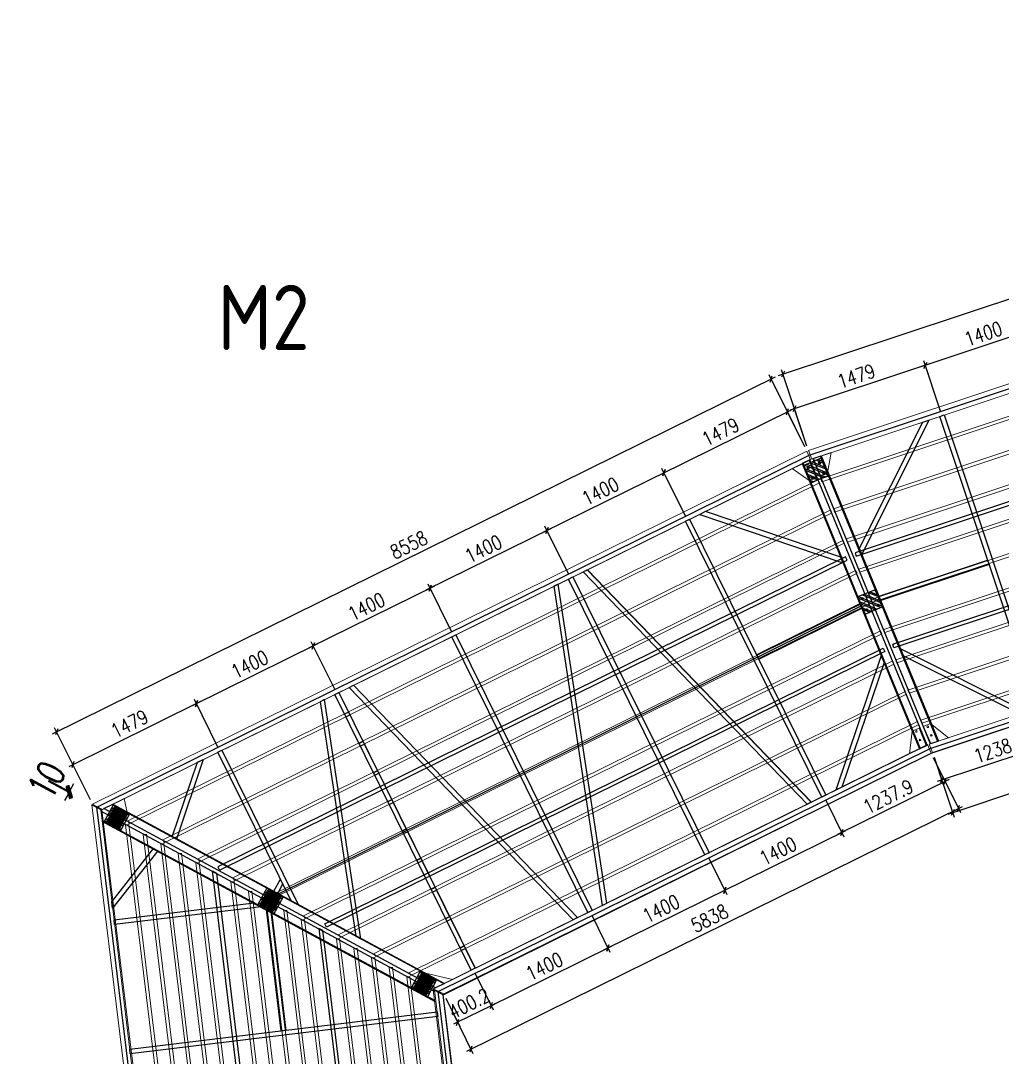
# Model space of a CAD drawing. Extents: x -259369 to -50372, y -155978 to 198088.
# Drawn here: x -193165 to -182626, y -21694 to -10561 of the extents above; entities that cross this region are included whole.
import ezdxf

# ---------------------------------------------------------------- set-up
doc = ezdxf.new("R2010")
doc.units = 0
doc.header["$LTSCALE"] = 1000
doc.header["$MEASUREMENT"] = 0
doc.linetypes.add('CENTER', pattern=[2, 1.25, -0.25, 0.25, -0.25])
doc.linetypes.add('HIDDEN', pattern=[0.375, 0.25, -0.125])
for name, color, linetype in [('PUB_DIM', 3, 'Continuous'), ('PUB_TEXT', 7, 'Continuous'), ('卡槽', 242, 'Continuous'), ('标注', 9, 'Continuous'), ('浮箱U槽', 5, 'Continuous'), ('连接端梁', 130, 'Continuous'), ('铝合金', 7, 'Continuous'), ('铝横梁', 220, 'Continuous')]:
    doc.layers.add(name, color=color, linetype=linetype)
for name, color, linetype, lineweight in [('加强板', 140, 'Continuous', 18), ('橡胶块', 30, 'Continuous', 9), ('虚线', 8, 'Continuous', 0), ('铝主梁', 3, 'Continuous', 9), ('铝龙骨', 7, 'Continuous', 9)]:
    doc.layers.add(name, color=color, linetype=linetype, lineweight=lineweight)
doc.styles.add('_TCH_DIM_T3', font='SIMPLEX.shx', dxfattribs={"width": 0.705882, "bigfont": 'hztxt.shx'})
doc.styles.add('HZTXT', font='txtw.shx', dxfattribs={"width": 0.8, "bigfont": 'hztxtw.shx'})
doc.styles.get("Standard").update_dxf_attribs({"font": 'gbenor.shx', "bigfont": 'gbcbig.shx'})
doc.dimstyles.new('_TCH_ARCH&&100', dxfattribs={"dimtxt": 297.5, "dimasz": 100, "dimexe": 250, "dimexo": 300, "dimgap": 126.25, "dimtad": 1, "dimdec": 0, "dimzin": 0, "dimdsep": 46, "dimtxsty": '_TCH_DIM_T3', "dimblk": 'ARCHTICK', "dimcen": 0.09, "dimclrt": 7, "dimazin": 2, "dimtfac": 1, "dimtdec": 0, "dimtix": 1, "dimtmove": 2, "dimatfit": 3, "dimfxl": 0, "dimtolj": 1, "dimtzin": 0, "dimarcsym": 0})
doc.dimstyles.new('DIM-50', dxfattribs={"dimscale": 50, "dimtxt": 3, "dimasz": 1, "dimexe": 1, "dimexo": 1, "dimgap": 1, "dimtad": 1, "dimdec": 1, "dimdsep": 46, "dimtxsty": 'HZTXT', "dimblk": 'OBLIQUE', "dimblk1": 'ARCHTICK', "dimblk2": 'OBLIQUE', "dimcen": 0, "dimdle": 1, "dimclrd": 9, "dimclre": 9, "dimclrt": 2, "dimadec": 1, "dimazin": 0, "dimtfac": 1, "dimtdec": 1, "dimtix": 1, "dimtmove": 2, "dimatfit": 3, "dimldrblk": 'OBLIQUE', "dimfxl": 0, "dimtolj": 1, "dimtzin": 0, "dimarcsym": 0})

# ---------------------------------------------------------------- blocks, each defined once
blk = doc.blocks.new('橡胶块')
h = blk.add_hatch()
h.set_pattern_fill('ANSI36', color=2, scale=2)
h.set_pattern_definition([(45, (0, 0), (3.3676, 12.34785), [15.875, -3.175, 0, -3.175])])
h.paths.add_polyline_path([(0, 70, 0.414213562), (-10, 80), (-180, 80, 0.414213562), (-190, 70), (-190, -70, 0.414213562), (-180, -80), (-10, -80, 0.414213562), (0, -70)])
h.paths.add_polyline_path([(-166.93, 50, -1), (-153.07, 50, -1)], flags=16)
h.paths.add_polyline_path([(-153.07, -50, -1), (-166.93, -50, -1)], flags=16)
h.paths.add_polyline_path([(-36.93, 50, -1), (-23.07, 50, -1)], flags=16)
h.paths.add_polyline_path([(-23.07, -50, -1), (-36.93, -50, -1)], flags=16)
at = {"layer": '橡胶块', "color": 1, "linetype": 'CENTER', "ltscale": 0.36}
for p, q in [((-167.623, 50), (-152.377, 50)), ((-160, 42.377), (-160, 57.623)), ((-22.377, 50), (-37.623, 50)), ((-30, 42.377), (-30, 57.623)), ((-167.623, -50), (-152.377, -50)), ((-160, -42.377), (-160, -57.623)), ((-22.377, -50), (-37.623, -50)), ((-30, -42.377), (-30, -57.623))]:
    blk.add_line(p, q, dxfattribs=at)
at = {"layer": '橡胶块', "color": 2}
blk.add_lwpolyline([(0, 70), (0, -70, -0.414213562), (-10, -80), (-180, -80, -0.414213562), (-190, -70), (-190, 70, -0.414213562), (-180, 80), (-10, 80, -0.414213562)], format="xyb", close=True, dxfattribs=at)
at = {"layer": '橡胶块', "color": 5}
for centre in [(-160, 50), (-30, 50), (-160, -50), (-30, -50)]:
    blk.add_circle(centre, 6.93, dxfattribs=at)
blk = doc.blocks.new('橡胶块200x200x60')
h = blk.add_hatch()
h.set_pattern_fill('ANSI32', color=256, scale=10)
h.set_pattern_definition([(45, (0, 0), (-33.67596, 33.67596), []), (45, (22.45, 0), (-33.67596, 33.67596), [])])
h.paths.add_polyline_path([(25488, 88551), (25688, 88551), (25688, 88751), (25488, 88751)])
blk.add_lwpolyline([(25488, 88551), (25688, 88551), (25688, 88751), (25488, 88751)], close=True)
for points in [[(25513, 88716), (25533, 88716)], [(25523, 88726), (25523, 88706)], [(25663, 88716), (25643, 88716)], [(25653, 88726), (25653, 88706)], [(25513, 88586), (25533, 88586)], [(25523, 88576), (25523, 88596)], [(25663, 88586), (25643, 88586)], [(25653, 88576), (25653, 88596)]]:
    blk.add_lwpolyline(points)
for centre, radius in [((25523, 88716), 10), ((25523, 88716), 8), ((25653, 88716), 10), ((25653, 88716), 8), ((25523, 88586), 10), ((25523, 88586), 8), ((25653, 88586), 10), ((25653, 88586), 8)]:
    blk.add_circle(centre, radius)
blk = doc.blocks.new('_Oblique')
at = {"color": 0, "linetype": 'ByBlock', "lineweight": -2}
blk.add_line((-0.5, -0.5), (0.5, 0.5), dxfattribs=at)
blk = doc.blocks.new('*D506')
at = {"layer": 'Defpoints', "color": 0, "transparency": 16777216}
for p in [(-186006, -15927), (-187514, -16036), (-187261, -16547)]:
    blk.add_point(p, dxfattribs=at)
at = {"layer": '标注', "color": 9, "lineweight": -2, "transparency": 16777216}
for p, q in [((-186214, -15394), (-187558, -16058)), ((-186028, -15882), (-186281, -15371)), ((-187283, -16502), (-187536, -15991))]:
    blk.add_line(p, q, dxfattribs=at)
for p, xscale, yscale, zscale, rotation in [((-186258, -15416), 50, 50, 50, 26.2906123457619), ((-187514, -16036), 49.99999999999999, 49.99999999999999, 49.99999999999999, 206.2906123457619)]:
    blk.add_blockref('_Oblique', p, dxfattribs=dict(at, xscale=xscale, yscale=yscale, zscale=zscale, rotation=rotation))
at = {"layer": '标注', "color": 2, "transparency": 16777216, "insert": (-186941, -15614), "char_height": 150, "attachment_point": 5, "rotation": 26.2906, "style": 'HZTXT'}
blk.add_mtext('\\A1;1400', dxfattribs=at)
blk = doc.blocks.new('_ArchTick')
at = {"color": 0, "linetype": 'ByBlock', "const_width": 0.4}
blk.add_lwpolyline([(-0.5, -0.5), (0.5, 0.5)], dxfattribs=at)
blk = doc.blocks.new('*D507')
at = {"layer": 'Defpoints', "color": 0, "transparency": 16777216}
for p in [(-187261, -16547), (-188769, -16656), (-188516, -17167)]:
    blk.add_point(p, dxfattribs=at)
at = {"layer": '标注', "color": 9, "lineweight": -2, "transparency": 16777216}
for p, q in [((-187469, -16014), (-188814, -16678)), ((-187283, -16502), (-187536, -15991)), ((-188538, -17122), (-188791, -16611))]:
    blk.add_line(p, q, dxfattribs=at)
for p, xscale, yscale, zscale, rotation in [((-187514, -16036), 50, 50, 50, 26.2906123457619), ((-188769, -16656), 49.99999999999999, 49.99999999999999, 49.99999999999999, 206.2906123457619)]:
    blk.add_blockref('_Oblique', p, dxfattribs=dict(at, xscale=xscale, yscale=yscale, zscale=zscale, rotation=rotation))
at = {"layer": '标注', "color": 2, "transparency": 16777216, "insert": (-188197, -16234), "char_height": 150, "attachment_point": 5, "rotation": 26.2906, "style": 'HZTXT'}
blk.add_mtext('\\A1;1400', dxfattribs=at)
blk = doc.blocks.new('*D508')
at = {"layer": 'Defpoints', "color": 0, "transparency": 16777216}
for p in [(-188516, -17167), (-190024, -17276), (-189771, -17787)]:
    blk.add_point(p, dxfattribs=at)
at = {"layer": '标注', "color": 9, "lineweight": -2, "transparency": 16777216}
for p, q in [((-188724, -16634), (-190069, -17298)), ((-188538, -17122), (-188791, -16611)), ((-189794, -17742), (-190046, -17231))]:
    blk.add_line(p, q, dxfattribs=at)
for p, xscale, yscale, zscale, rotation in [((-188769, -16656), 50, 50, 50, 26.2906123457619), ((-190024, -17276), 49.99999999999999, 49.99999999999999, 49.99999999999999, 206.2906123457619)]:
    blk.add_blockref('_Oblique', p, dxfattribs=dict(at, xscale=xscale, yscale=yscale, zscale=zscale, rotation=rotation))
at = {"layer": '标注', "color": 2, "transparency": 16777216, "insert": (-189452, -16854), "char_height": 150, "attachment_point": 5, "rotation": 26.2906, "style": 'HZTXT'}
blk.add_mtext('\\A1;1400', dxfattribs=at)
blk = doc.blocks.new('*D509')
at = {"layer": 'Defpoints', "color": 0, "transparency": 16777216}
for p in [(-184932, -14761), (-184723, -15184), (-186006, -15927)]:
    blk.add_point(p, dxfattribs=at)
at = {"layer": '标注', "color": 9, "lineweight": -2, "transparency": 16777216}
for p, q in [((-186303, -15438), (-184888, -14739)), ((-184745, -15139), (-184954, -14716)), ((-186028, -15882), (-186281, -15371))]:
    blk.add_line(p, q, dxfattribs=at)
for p, xscale, yscale, zscale, rotation in [((-184932, -14761), 50, 50, 50, 26.29061234576193), ((-186258, -15416), 49.99999999999999, 49.99999999999999, 49.99999999999999, 206.2906123457619)]:
    blk.add_blockref('_Oblique', p, dxfattribs=dict(at, xscale=xscale, yscale=yscale, zscale=zscale, rotation=rotation))
at = {"layer": '标注', "color": 2, "transparency": 16777216, "insert": (-185651, -14976), "char_height": 150, "attachment_point": 5, "rotation": 26.2906, "style": 'HZTXT'}
blk.add_mtext('\\A1;1479', dxfattribs=at)
blk = doc.blocks.new('*D510')
at = {"layer": 'Defpoints', "color": 0, "transparency": 16777216}
for p in [(-183389, -18429), (-183097, -19021), (-188623, -21014)]:
    blk.add_point(p, dxfattribs=at)
at = {"layer": '标注', "color": 9, "lineweight": -2, "transparency": 16777216}
for p, q in [((-183367, -18474), (-183074, -19066)), ((-188376, -21629), (-183052, -18999)), ((-188601, -21059), (-188309, -21652))]:
    blk.add_line(p, q, dxfattribs=at)
for p, xscale, yscale, zscale, rotation in [((-183097, -19021), 50.00000000000001, 50.00000000000001, 50.00000000000001, 26.29061235600767), ((-188331, -21607), 50, 50, 50, 206.2906123560076)]:
    blk.add_blockref('_Oblique', p, dxfattribs=dict(at, xscale=xscale, yscale=yscale, zscale=zscale, rotation=rotation))
at = {"layer": '标注', "color": 2, "transparency": 16777216, "insert": (-185769, -20202), "char_height": 150, "attachment_point": 5, "rotation": 26.2906, "style": 'HZTXT'}
blk.add_mtext('\\A1;5838', dxfattribs=at)
blk = doc.blocks.new('*D511')
at = {"layer": 'Defpoints', "color": 0, "transparency": 16777216}
for p in [(-189771, -17787), (-191279, -17896), (-191027, -18407)]:
    blk.add_point(p, dxfattribs=at)
at = {"layer": '标注', "color": 9, "lineweight": -2, "transparency": 16777216}
for p, q in [((-189979, -17254), (-191324, -17918)), ((-189794, -17742), (-190046, -17231)), ((-191049, -18362), (-191301, -17851))]:
    blk.add_line(p, q, dxfattribs=at)
for p, xscale, yscale, zscale, rotation in [((-190024, -17276), 50, 50, 50, 26.2906123457619), ((-191279, -17896), 49.99999999999999, 49.99999999999999, 49.99999999999999, 206.2906123457619)]:
    blk.add_blockref('_Oblique', p, dxfattribs=dict(at, xscale=xscale, yscale=yscale, zscale=zscale, rotation=rotation))
at = {"layer": '标注', "color": 2, "transparency": 16777216, "insert": (-190707, -17474), "char_height": 150, "attachment_point": 5, "rotation": 26.2906, "style": 'HZTXT'}
blk.add_mtext('\\A1;1400', dxfattribs=at)
blk = doc.blocks.new('*D512')
at = {"layer": 'Defpoints', "color": 0, "transparency": 16777216}
for p in [(-191027, -18407), (-192605, -18551), (-192396, -18974)]:
    blk.add_point(p, dxfattribs=at)
at = {"layer": '标注', "color": 9, "lineweight": -2, "transparency": 16777216}
for p, q in [((-191234, -17874), (-192650, -18574)), ((-191049, -18362), (-191301, -17851)), ((-192418, -18930), (-192627, -18507))]:
    blk.add_line(p, q, dxfattribs=at)
for p, xscale, yscale, zscale, rotation in [((-191279, -17896), 50, 50, 50, 26.2906123457619), ((-192605, -18551), 49.99999999999999, 49.99999999999999, 49.99999999999999, 206.2906123457619)]:
    blk.add_blockref('_Oblique', p, dxfattribs=dict(at, xscale=xscale, yscale=yscale, zscale=zscale, rotation=rotation))
at = {"layer": '标注', "color": 2, "transparency": 16777216, "insert": (-191997, -18112), "char_height": 150, "attachment_point": 5, "rotation": 26.2906, "style": 'HZTXT'}
blk.add_mtext('\\A1;1479', dxfattribs=at)
blk = doc.blocks.new('*D513')
at = {"layer": 'Defpoints', "color": 0, "transparency": 16777216}
for p in [(-188308, -20749), (-188623, -21014), (-188474, -21318)]:
    blk.add_point(p, dxfattribs=at)
at = {"layer": '标注', "color": 9, "lineweight": -2, "transparency": 16777216}
for p, q in [((-188286, -20794), (-188093, -21185)), ((-188601, -21059), (-188452, -21362)), ((-188115, -21140), (-188474, -21318)), ((-188115, -21140), (-188070, -21118)), ((-188474, -21318), (-188519, -21340))]:
    blk.add_line(p, q, dxfattribs=at)
for p, xscale, yscale, zscale, rotation in [((-188115, -21140), 49.99999999999999, 49.99999999999999, 49.99999999999999, 206.2906123457619), ((-188474, -21318), 50, 50, 50, 26.29061234576196)]:
    blk.add_blockref('_Oblique', p, dxfattribs=dict(at, xscale=xscale, yscale=yscale, zscale=zscale, rotation=rotation))
at = {"layer": '标注', "color": 2, "transparency": 16777216, "insert": (-188350, -21117), "char_height": 150, "attachment_point": 5, "rotation": 26.2906, "style": 'HZTXT'}
blk.add_mtext('\\A1;400.2', dxfattribs=at)
blk = doc.blocks.new('*D514')
at = {"layer": 'Defpoints', "color": 0, "transparency": 16777216}
for p in [(-183389, -18429), (-184543, -18889), (-184349, -19280)]:
    blk.add_point(p, dxfattribs=at)
at = {"layer": '标注', "color": 9, "lineweight": -2, "transparency": 16777216}
for p, q in [((-183367, -18474), (-183217, -18777)), ((-183195, -18710), (-184394, -19302)), ((-184520, -18934), (-184327, -19325))]:
    blk.add_line(p, q, dxfattribs=at)
for p, xscale, yscale, zscale, rotation in [((-183240, -18732), 50, 50, 50, 26.2906123457619), ((-184349, -19280), 49.99999999999999, 49.99999999999999, 49.99999999999999, 206.2906123457619)]:
    blk.add_blockref('_Oblique', p, dxfattribs=dict(at, xscale=xscale, yscale=yscale, zscale=zscale, rotation=rotation))
at = {"layer": '标注', "color": 2, "transparency": 16777216, "insert": (-183850, -18894), "char_height": 150, "attachment_point": 5, "rotation": 26.2906, "style": 'HZTXT'}
blk.add_mtext('\\A1;1237.9', dxfattribs=at)
blk = doc.blocks.new('*D515')
at = {"layer": 'Defpoints', "color": 0, "transparency": 16777216}
for p in [(-187053, -20129), (-186860, -20520), (-188308, -20749)]:
    blk.add_point(p, dxfattribs=at)
at = {"layer": '标注', "color": 9, "lineweight": -2, "transparency": 16777216}
for p, q in [((-187031, -20174), (-186838, -20565)), ((-188160, -21163), (-186815, -20498)), ((-188286, -20794), (-188093, -21185))]:
    blk.add_line(p, q, dxfattribs=at)
for p, xscale, yscale, zscale, rotation in [((-186860, -20520), 50, 50, 50, 26.29061234576196), ((-188115, -21140), 49.99999999999999, 49.99999999999999, 49.99999999999999, 206.2906123457619)]:
    blk.add_blockref('_Oblique', p, dxfattribs=dict(at, xscale=xscale, yscale=yscale, zscale=zscale, rotation=rotation))
at = {"layer": '标注', "color": 2, "transparency": 16777216, "insert": (-187543, -20718), "char_height": 150, "attachment_point": 5, "rotation": 26.2906, "style": 'HZTXT'}
blk.add_mtext('\\A1;1400', dxfattribs=at)
blk = doc.blocks.new('*D516')
at = {"layer": 'Defpoints', "color": 0, "transparency": 16777216}
for p in [(-185798, -19509), (-185605, -19900), (-187053, -20129)]:
    blk.add_point(p, dxfattribs=at)
at = {"layer": '标注', "color": 9, "lineweight": -2, "transparency": 16777216}
for p, q in [((-185776, -19554), (-185582, -19945)), ((-186905, -20542), (-185560, -19878)), ((-187031, -20174), (-186838, -20565))]:
    blk.add_line(p, q, dxfattribs=at)
for p, xscale, yscale, zscale, rotation in [((-185605, -19900), 50, 50, 50, 26.29061234576196), ((-186860, -20520), 49.99999999999999, 49.99999999999999, 49.99999999999999, 206.2906123457619)]:
    blk.add_blockref('_Oblique', p, dxfattribs=dict(at, xscale=xscale, yscale=yscale, zscale=zscale, rotation=rotation))
at = {"layer": '标注', "color": 2, "transparency": 16777216, "insert": (-186288, -20098), "char_height": 150, "attachment_point": 5, "rotation": 26.2906, "style": 'HZTXT'}
blk.add_mtext('\\A1;1400', dxfattribs=at)
blk = doc.blocks.new('*D517')
at = {"layer": 'Defpoints', "color": 0, "transparency": 16777216}
for p in [(-184543, -18889), (-184349, -19280), (-185798, -19509)]:
    blk.add_point(p, dxfattribs=at)
at = {"layer": '标注', "color": 9, "lineweight": -2, "transparency": 16777216}
for p, q in [((-184520, -18934), (-184327, -19325)), ((-185649, -19922), (-184305, -19258)), ((-185776, -19554), (-185582, -19945))]:
    blk.add_line(p, q, dxfattribs=at)
for p, xscale, yscale, zscale, rotation in [((-184349, -19280), 50, 50, 50, 26.29061234576196), ((-185605, -19900), 49.99999999999999, 49.99999999999999, 49.99999999999999, 206.2906123457619)]:
    blk.add_blockref('_Oblique', p, dxfattribs=dict(at, xscale=xscale, yscale=yscale, zscale=zscale, rotation=rotation))
at = {"layer": '标注', "color": 2, "transparency": 16777216, "insert": (-185032, -19478), "char_height": 150, "attachment_point": 5, "rotation": 26.2906, "style": 'HZTXT'}
blk.add_mtext('\\A1;1400', dxfattribs=at)
blk = doc.blocks.new('*D518')
at = {"layer": 'Defpoints', "color": 0, "transparency": 16777216}
for p in [(-185106, -14409), (-184723, -15184), (-192396, -18974)]:
    blk.add_point(p, dxfattribs=at)
at = {"layer": '标注', "color": 9, "lineweight": -2, "transparency": 16777216}
for p, q in [((-192824, -18221), (-185061, -14387)), ((-184745, -15139), (-185128, -14364)), ((-192418, -18930), (-192801, -18154))]:
    blk.add_line(p, q, dxfattribs=at)
for p, xscale, yscale, zscale, rotation in [((-185106, -14409), 50, 50, 50, 26.29061234576193), ((-192779, -18199), 49.99999999999999, 49.99999999999999, 49.99999999999999, 206.2906123457619)]:
    blk.add_blockref('_Oblique', p, dxfattribs=dict(at, xscale=xscale, yscale=yscale, zscale=zscale, rotation=rotation))
at = {"layer": '标注', "color": 2, "transparency": 16777216, "insert": (-188998, -16192), "char_height": 150, "attachment_point": 5, "rotation": 26.2906, "style": 'HZTXT'}
blk.add_mtext('\\A1;8558', dxfattribs=at)
blk = doc.blocks.new('*D522')
at = {"layer": 'Defpoints', "color": 0, "transparency": 16777216}
for p in [(-176861, -11654), (-176588, -12475), (-184708, -15177)]:
    blk.add_point(p, dxfattribs=at)
at = {"layer": '标注', "color": 9, "lineweight": -2, "transparency": 16777216}
for p, q in [((-185028, -14373), (-176813, -11639)), ((-176603, -12427), (-176876, -11607)), ((-184723, -15130), (-184996, -14310))]:
    blk.add_line(p, q, dxfattribs=at)
at = {"layer": '标注', "color": 9, "lineweight": -2, "transparency": 16777216, "xscale": 50, "yscale": 50, "zscale": 50}
for p, rotation in [((-176861, -11654), 18.4103530426422), ((-184981, -14357), 198.4103530426422)]:
    blk.add_blockref('_Oblique', p, dxfattribs=dict(at, rotation=rotation))
at = {"layer": '标注', "color": 2, "transparency": 16777216, "insert": (-180960, -12887), "char_height": 150, "attachment_point": 5, "rotation": 18.4104, "style": 'HZTXT'}
blk.add_mtext('\\A1;8558', dxfattribs=at)
blk = doc.blocks.new('*D524')
at = {"layer": 'Defpoints', "color": 0, "transparency": 16777216}
for p in [(-175711, -15872), (-175497, -16516), (-183374, -18422)]:
    blk.add_point(p, dxfattribs=at)
at = {"layer": '标注', "color": 9, "lineweight": -2, "transparency": 16777216}
for p, q in [((-175695, -15919), (-175481, -16563)), ((-183207, -19082), (-175449, -16500)), ((-183358, -18470), (-183143, -19114))]:
    blk.add_line(p, q, dxfattribs=at)
at = {"layer": '标注', "color": 9, "lineweight": -2, "transparency": 16777216, "xscale": 50, "yscale": 50, "zscale": 50}
for p, rotation in [((-175497, -16516), 18.4106640002105), ((-183159, -19066), 198.4106640002104)]:
    blk.add_blockref('_Oblique', p, dxfattribs=dict(at, rotation=rotation))
at = {"layer": '标注', "color": 2, "transparency": 16777216, "insert": (-179367, -17672), "char_height": 150, "attachment_point": 5, "rotation": 18.4107, "style": 'HZTXT'}
blk.add_mtext('\\A1;8076', dxfattribs=at)
blk = doc.blocks.new('*D525')
at = {"layer": 'Defpoints', "color": 0, "transparency": 16777216}
for p in [(-183453, -14263), (-181945, -14361), (-183273, -14803)]:
    blk.add_point(p, dxfattribs=at)
at = {"layer": '标注', "color": 9, "lineweight": -2, "transparency": 16777216}
for p, q in [((-182078, -13805), (-183501, -14278)), ((-181961, -14314), (-182141, -13773)), ((-183289, -14756), (-183469, -14215))]:
    blk.add_line(p, q, dxfattribs=at)
at = {"layer": '标注', "color": 9, "lineweight": -2, "transparency": 16777216, "xscale": 50, "yscale": 50, "zscale": 50}
for p, rotation in [((-182125, -13820), 18.41035304264222), ((-183453, -14263), 198.4103530426422)]:
    blk.add_blockref('_Oblique', p, dxfattribs=dict(at, rotation=rotation))
at = {"layer": '标注', "color": 2, "transparency": 16777216, "insert": (-182829, -13923), "char_height": 150, "attachment_point": 5, "rotation": 18.4104, "style": 'HZTXT'}
blk.add_mtext('\\A1;1400', dxfattribs=at)
blk = doc.blocks.new('*D526')
at = {"layer": 'Defpoints', "color": 0, "transparency": 16777216}
for p in [(-184857, -14730), (-183273, -14803), (-184708, -15177)]:
    blk.add_point(p, dxfattribs=at)
at = {"layer": '标注', "color": 9, "lineweight": -2, "transparency": 16777216}
for p, q in [((-183406, -14247), (-184904, -14745)), ((-183289, -14756), (-183469, -14215)), ((-184723, -15130), (-184872, -14682))]:
    blk.add_line(p, q, dxfattribs=at)
at = {"layer": '标注', "color": 9, "lineweight": -2, "transparency": 16777216, "xscale": 50, "yscale": 50, "zscale": 50}
for p, rotation in [((-183453, -14263), 18.41035304264222), ((-184857, -14730), 198.4103530426422)]:
    blk.add_blockref('_Oblique', p, dxfattribs=dict(at, rotation=rotation))
at = {"layer": '标注', "color": 2, "transparency": 16777216, "insert": (-184194, -14378), "char_height": 150, "attachment_point": 5, "rotation": 18.4104, "style": 'HZTXT'}
blk.add_mtext('\\A1;1479', dxfattribs=at)
blk = doc.blocks.new('*D533')
at = {"layer": 'Defpoints', "color": 0, "transparency": 16777216}
for p in [(-182230, -17938), (-183374, -18422), (-183276, -18716)]:
    blk.add_point(p, dxfattribs=at)
at = {"layer": '标注', "color": 9, "lineweight": -2, "transparency": 16777216}
for p, q in [((-182214, -17986), (-182085, -18372)), ((-182054, -18309), (-183323, -18731)), ((-183358, -18470), (-183260, -18763))]:
    blk.add_line(p, q, dxfattribs=at)
at = {"layer": '标注', "color": 9, "lineweight": -2, "transparency": 16777216, "xscale": 50, "yscale": 50, "zscale": 50}
for p, rotation in [((-182101, -18325), 18.41035304264222), ((-183276, -18716), 198.4103530426422)]:
    blk.add_blockref('_Oblique', p, dxfattribs=dict(at, rotation=rotation))
at = {"layer": '标注', "color": 2, "transparency": 16777216, "insert": (-182728, -18402), "char_height": 150, "attachment_point": 5, "rotation": 18.4104, "style": 'HZTXT'}
blk.add_mtext('\\A1;1238', dxfattribs=at)
blk = doc.blocks.new('*D834')
at = {"layer": 'Defpoints', "color": 0, "transparency": 16777216}
for p in [(-192642, -18841), (-192401, -18983), (-192396, -18974)]:
    blk.add_point(p, dxfattribs=at)
at = {"layer": 'PUB_DIM', "color": 0, "lineweight": -2, "transparency": 16777216}
for p, q in [((-192665, -18840), (-192867, -18731)), ((-192660, -18832), (-192862, -18723)), ((-192642, -18841), (-192595, -18753)), ((-192647, -18850), (-192694, -18938)), ((-192647, -18850), (-192642, -18841))]:
    blk.add_line(p, q, dxfattribs=at)
at = {"layer": 'PUB_DIM', "color": 0, "lineweight": -2, "transparency": 16777216, "xscale": 100, "yscale": 100, "zscale": 100}
for p, rotation in [((-192647, -18850), 61.60222880578372), ((-192642, -18841), 241.6022288057837)]:
    blk.add_blockref('_ArchTick', p, dxfattribs=dict(at, rotation=rotation))
at = {"layer": 'PUB_DIM', "color": 7, "transparency": 16777216, "insert": (-192886, -18715), "char_height": 297.5, "attachment_point": 5, "rotation": 61.6022, "style": '_TCH_DIM_T3'}
blk.add_mtext('\\A1;10', dxfattribs=at)

msp = doc.modelspace()

# ---------------------------------------------------------------- linework, layer by layer
at = {"elevation": 29521}
msp.add_lwpolyline([(-184569.85, -15234.9), (-184545.29, -15294.64)], dxfattribs=at)
msp.add_lwpolyline([(-188329.58, -20760.02), (-189793.01, -17797.79), (-189749.97, -17776.53), (-189645, -17989.01), (-189688.03, -18010.27), (-189674.74, -18037.17), (-189631.71, -18015.91), (-189489.97, -18302.81), (-189533.01, -18324.07), (-189519.72, -18350.96), (-189476.69, -18329.7), (-189334.95, -18616.6), (-189377.99, -18637.86), (-189364.7, -18664.76), (-189321.66, -18643.5), (-189179.93, -18930.4), (-189222.96, -18951.66), (-189209.67, -18978.56), (-189166.64, -18957.29), (-189024.9, -19244.19), (-189067.94, -19265.45), (-189054.65, -19292.35), (-189011.62, -19271.09), (-188869.88, -19557.99), (-188912.92, -19579.25), (-188899.63, -19606.15), (-188856.59, -19584.89), (-188714.86, -19871.79), (-188757.89, -19893.05), (-188744.6, -19919.94), (-188701.57, -19898.68), (-188559.83, -20185.58), (-188602.87, -20206.84), (-188589.58, -20233.74), (-188546.55, -20212.48), (-188404.81, -20499.38), (-188447.84, -20520.64), (-188434.56, -20547.53), (-188391.52, -20526.27), (-188286.55, -20738.76)], close=True, dxfattribs=at)
at = {"color": 1, "elevation": 29521}
msp.add_lwpolyline([(-192278.92, -19156.96), (-188721.28, -21080.7)], dxfattribs=at)
at = {"layer": '加强板', "color": 5, "elevation": 29521}
for points in [[(-184653.52, -15262.75), (-184463.76, -15199.58), (-184503.47, -15417.3), (-184577.46, -15447.72)], [(-184653.49, -15262.74), (-184463.73, -15199.58), (-184503.45, -15417.29), (-184577.43, -15447.71)], [(-184701.79, -15282.59), (-184881.1, -15371.17), (-184699.73, -15497.98), (-184625.74, -15467.56)], [(-184701.79, -15282.59), (-184881.1, -15371.17), (-184699.73, -15497.98), (-184625.74, -15467.56)], [(-183394.16, -18325.78), (-183204.4, -18262.62), (-183396.22, -18110.39), (-183470.21, -18140.82)], [(-183394.13, -18325.78), (-183204.37, -18262.61), (-183396.2, -18110.38), (-183470.19, -18140.81)], [(-183442.37, -18345.6), (-183621.67, -18434.18), (-183592.41, -18191.05), (-183518.42, -18160.63)], [(-183442.37, -18345.6), (-183621.67, -18434.18), (-183592.41, -18191.05), (-183518.42, -18160.63)], [(-192271.44, -19022.2), (-192056.27, -18915.9), (-192022.27, -19065.97), (-192060.32, -19136.34)], [(-192271.44, -19022.2), (-192056.27, -18915.9), (-192022.27, -19065.97), (-192060.32, -19136.34)], [(-188709.85, -20947.88), (-188530.53, -20859.29), (-188847.73, -20782.39), (-188885.78, -20852.76)], [(-188709.85, -20947.88), (-188530.53, -20859.29), (-188847.73, -20782.39), (-188885.78, -20852.76)]]:
    msp.add_lwpolyline(points, close=True, dxfattribs=at)
at = {"layer": '加强板', "color": 5}
for centre in [(-184708.36, -15371.79, 29521), (-184708.36, -15371.79, 29521), (-184586.1, -15321.52, 29521), (-184586.07, -15321.51, 29521), (-184670.34, -15464.28, 29521), (-184670.34, -15464.28, 29521), (-184548.07, -15414.01, 29521), (-184548.05, -15414, 29521), (-183425.61, -18144.1, 29521), (-183425.59, -18144.09, 29521), (-183547.81, -18194.34, 29521), (-183547.81, -18194.34, 29521), (-183387.58, -18236.59, 29521), (-183387.56, -18236.58, 29521), (-183509.78, -18286.83, 29521), (-183509.78, -18286.83, 29521), (-192146.86, -19044.08, 29521), (-192146.86, -19044.08, 29521), (-192058.89, -19091.64, 29521), (-192058.89, -19091.64, 29521), (-188849.16, -20827.09, 29521), (-188849.16, -20827.09, 29521), (-188761.2, -20874.65, 29521), (-188761.2, -20874.65, 29521)]:
    msp.add_circle(centre, 9, dxfattribs=at)
at = {"layer": '卡槽', "color": 22, "ltscale": 5000, "elevation": 29521}
for points in [[(-184205.69, -16275.14), (-184193.05, -16313.1), (-176321.83, -13693.11), (-176334.46, -13655.16)], [(-183788.27, -17295.5), (-183800.9, -17257.55), (-176065.22, -14682.68), (-176052.58, -14720.63)], [(-191049.13, -19647.71), (-191030.53, -19685.36), (-184290.14, -16355.43), (-184308.74, -16317.77)], [(-189882.8, -20298.19), (-189900.52, -20262.32), (-183903.1, -17299.44), (-183885.39, -17335.3)]]:
    msp.add_lwpolyline(points, close=True, dxfattribs=at)
at = {"layer": '浮箱U槽', "linetype": 'ByBlock', "elevation": 29521}
for points in [[(-191062.74, -19715.87), (-190399.69, -25180.18), (-190439.39, -25185), (-191105.47, -19692.77)], [(-189963.11, -20310.48), (-189387.11, -25057.31), (-189347.4, -25052.49), (-189920.33, -20333.61)]]:
    msp.add_lwpolyline(points, close=True, dxfattribs=at)
at = {"layer": '虚线', "color": 1, "linetype": 'HIDDEN', "ltscale": 300}
for p, q in [((-176563.55, -12569.95, 29521), (-184670.24, -15268.31, 29521)), ((-176563.55, -12569.95, 29521), (-184670.24, -15268.31, 29521)), ((-184579.39, -15238.07, 29521), (-183319.94, -18301.08, 29521)), ((-184579.36, -15238.06, 29521), (-183319.91, -18301.07, 29521)), ((-184685.97, -15274.78, 29521), (-192290.46, -19031.6, 29521)), ((-184685.97, -15274.78, 29521), (-192290.46, -19031.6, 29521)), ((-184764.61, -15313.62, 29521), (-183505.28, -18376.68, 29521)), ((-184764.61, -15313.62, 29521), (-183505.28, -18376.68, 29521)), ((-175735.55, -15776.57, 29521), (-183410.8, -18331.32, 29521)), ((-175735.55, -15776.57, 29521), (-183410.8, -18331.32, 29521)), ((-183426.64, -18337.83, 29521), (-188729.08, -20957.38, 29521)), ((-183426.64, -18337.83, 29521), (-188729.08, -20957.38, 29521)), ((-192183.69, -18981.08, 29521), (-188634.93, -20899.71, 29521))]:
    msp.add_line(p, q, dxfattribs=at)
at = {"layer": '连接端梁'}
for p, q in [((-188723.33, -20988.65, 29521), (-192304.76, -19052.04, 29521)), ((-188710.04, -21098.15, 29521), (-192291.48, -19161.54, 29521))]:
    msp.add_line(p, q, dxfattribs=at)
at = {"layer": '连接端梁', "color": 0, "elevation": 29521}
for points in [[(-191587.11, -25273.37), (-192333.96, -19118.52), (-192346.85, -19012.23), (-192342.21, -19003.62), (-192234.62, -18950.48), (-184704.52, -15230.4), (-184688.32, -15223.63), (-176862.9, -12619), (-176575.33, -12523.28), (-176566.19, -12520.87), (-168457.63, -11013.37), (-168159.65, -10957.97), (-168150.25, -10956.83), (-168062.84, -10952.77), (-159608.83, -10560.88), (-159599.38, -10561.04), (-159512.24, -10569), (-151386.14, -11312.08)], [(-188211.86, -24863.81), (-188682.2, -20987.76), (-183400.01, -18378.21), (-175789.15, -15845), (-175718.82, -15821.59), (-167836.17, -14356.09), (-167763.29, -14342.54), (-159680.14, -13967.84), (-151695.75, -14697.95), (-151622.31, -14704.66), (-143812.93, -16522.27), (-143741.14, -16538.98), (-136254.6, -19409.83), (-136190.26, -19434.5), (-130865.29, -22369.27), (-131212.11, -26177.21)], [(-188145.66, -24994.29), (-188627.5, -21023.41), (-183389.29, -18428.68), (-175702.26, -15869.42), (-167753.44, -14392.19), (-159677.19, -14018.42), (-151625.94, -14755.16), (-143751.66, -16588.49), (-136202.99, -19483.84), (-130918.29, -22403.06), (-131281.41, -26386.54)], [(-184144.36, -16848.72), (-190394.26, -19937.42)]]:
    msp.add_lwpolyline(points, dxfattribs=at)
at = {"layer": '连接端梁', "elevation": 29521}
for points in [[(-183396.02, -18326.4), (-184655.48, -15263.4), (-184569.88, -15234.91), (-183310.42, -18297.91)], [(-183395.99, -18326.4), (-184655.45, -15263.39), (-184569.85, -15234.9), (-183310.4, -18297.9)], [(-183433.38, -18341.16), (-184692.71, -15278.11), (-184773.59, -15318.06), (-183514.26, -18381.12)], [(-183433.38, -18341.16), (-184692.71, -15278.11), (-184773.59, -15318.06), (-183514.26, -18381.12)], [(-188712.29, -20949.09), (-192273.99, -19023.46), (-192175.11, -18974.61), (-188613.41, -20900.24)]]:
    msp.add_lwpolyline(points, close=True, dxfattribs=at)
at = {"layer": '铝主梁', "color": 3}
for p, q in [((-191620.18, -25415.9, 29521), (-192400.76, -18983.08, 29521)), ((-192292.95, -19041.38, 29521), (-191532.95, -25304.58, 29521)), ((-188735.31, -20965.12, 29521), (-188256.98, -24907.06, 29521)), ((-188145.66, -24994.29, 29521), (-188627.5, -21023.41, 29521))]:
    msp.add_line(p, q, dxfattribs=at)
at = {"layer": '铝主梁', "color": 251}
for p, q in [((-192306.98, -19033.79, 29521), (-191544.31, -25319.08, 29521)), ((-188721.28, -20972.71, 29521), (-188242.48, -24918.42, 29521))]:
    msp.add_line(p, q, dxfattribs=at)
at = {"layer": '铝主梁', "color": 3, "elevation": 29521}
for points in [[(-184707.61, -15177.47), (-184668.95, -15269.99), (-176563.06, -12571.89), (-176587.59, -12474.67), (-184707.59, -15177.46)], [(-192283.23, -19030.25), (-184685.7, -15276.87), (-184723.33, -15183.92), (-192396.11, -18974.48)], [(-192288.31, -19032.76), (-184685.7, -15276.87), (-184723.33, -15183.92), (-192396.11, -18974.48)], [(-192396.11, -18974.48), (-192288.3, -19032.78)], [(-192396.11, -18974.48), (-192288.31, -19032.76)]]:
    msp.add_lwpolyline(points, dxfattribs=at)
for points in [[(-175710.9, -15871.62), (-183373.55, -18422.21), (-183412.07, -18329.64), (-175735.53, -15774.45)], [(-183389.3, -18428.66), (-188623.44, -21014.5), (-188736.32, -20958.73), (-183426.91, -18335.73)]]:
    msp.add_lwpolyline(points, close=True, dxfattribs=at)
at = {"layer": '铝合金', "color": 3}
for p, q in [((-192292.95, -19041.38, 29521), (-192400.76, -18983.08, 29521)), ((-188627.5, -21023.41, 29521), (-188735.31, -20965.12, 29521))]:
    msp.add_line(p, q, dxfattribs=at)
at = {"layer": '铝横梁', "color": 243, "elevation": 29521}
for points in [[(-183248.66, -14795.13), (-182205.19, -17930.03), (-182252.63, -17945.82), (-183296.1, -14810.92)], [(-184164.65, -16241.49), (-183479.1, -14871.84), (-183412.81, -14851.1), (-184138.56, -16301.07)], [(-185982.63, -15915.36), (-184519.21, -18877.59), (-184564.04, -18899.74), (-186027.46, -15937.51)], [(-184360.79, -16322.13), (-185811.49, -15830.81), (-185872.99, -15862.78), (-184337.22, -16382.9)], [(-183957.54, -16744.82), (-182782.56, -16353.71), (-182766.77, -16401.15), (-183938.61, -16791.22)], [(-187082.39, -16458.67), (-184676.12, -18955.11), (-184721.27, -18977.41), (-187127.54, -16480.97)], [(-187080.84, -16457.23), (-184674.57, -18953.67), (-184721.16, -18977.36), (-187127.43, -16480.92)], [(-187237.81, -16535.45), (-185774.39, -19497.68), (-185819.22, -19519.83), (-187282.64, -16557.6)], [(-187441.27, -16635.29), (-186920.7, -20063.31), (-186873.57, -20040.71), (-187394.15, -16612.69)], [(-184153.95, -16825.57), (-185262.43, -17373.18), (-185240.28, -17418), (-184134.77, -16871.86)], [(-188493, -17155.55), (-187029.57, -20117.78), (-187074.4, -20139.92), (-188537.82, -17177.69)], [(-183698.79, -17374.46), (-182435.65, -18006.73), (-182370.34, -17983.5), (-183725.69, -17305.08)], [(-183894.98, -17455.12), (-184348.07, -18793.03), (-184410.74, -18822.21), (-183924.58, -17386.64)], [(-189591.29, -17697.46), (-187185.02, -20193.9), (-187231.61, -20217.59), (-189637.88, -17721.15)], [(-189748.18, -17775.64), (-188284.76, -20737.87), (-188329.58, -20760.02), (-189793.01, -17797.79)], [(-189950.25, -17875.47), (-189567.94, -20393.01), (-189513.08, -20421.3), (-189903.12, -17852.86)], [(-191005.15, -18396.62), (-190182.44, -20060.78), (-190257.32, -20022.16), (-191049.98, -18418.77)], [(-191539.03, -19327.35), (-191267.7, -18526.15), (-191204.94, -18496.73), (-191494.3, -19351.15)]]:
    msp.add_lwpolyline(points, close=True, dxfattribs=at)
at = {"layer": '铝横梁', "elevation": 29521}
for points in [[(-192178.3, -20094.38), (-192186.8, -20024.16), (-191739.07, -19452.47), (-191694.34, -19476.66)], [(-192157.21, -20268.1), (-192163.24, -20218.47), (-190659.86, -20036.04), (-190583.78, -20077.18)], [(-190318.86, -21404.93), (-190368.5, -21410.96), (-190526.59, -20108.1), (-190472.69, -20137.25)], [(-191988.57, -21657.91), (-191994.59, -21608.27), (-188692.77, -21207.62), (-188686.74, -21257.25)]]:
    msp.add_lwpolyline(points, close=True, dxfattribs=at)
at = {"layer": '铝横梁', "color": 243, "elevation": 29521}
for points in [[(-190376.6, -19776.37), (-190451.67, -19915.22)], [(-190350.53, -19829.09), (-190409.45, -19938.05)]]:
    msp.add_lwpolyline(points, dxfattribs=at)
at = {"layer": '铝龙骨', "color": 0, "elevation": 29521}
for points in [[(-176498.88, -12829.83), (-176509.94, -12796.62), (-184573, -15480.46), (-184561.95, -15513.67)], [(-176416.81, -13171.39), (-176427.86, -13138.18), (-184438.74, -15804.65), (-184427.69, -15837.86)], [(-176325.25, -13509.79), (-176336.3, -13476.58), (-184299.74, -16127.26), (-184288.69, -16160.47)], [(-176233.69, -13848.19), (-176244.74, -13814.99), (-184165.48, -16451.46), (-184154.43, -16484.66)], [(-176151.62, -14189.76), (-176162.67, -14156.55), (-184035.97, -16777.23), (-184024.92, -16810.43)], [(-176060.06, -14528.16), (-176071.11, -14494.95), (-183896.97, -17099.84), (-183885.91, -17133.05)], [(-175977.98, -14869.72), (-175989.04, -14836.51), (-183767.46, -17425.61), (-183756.4, -17458.82)], [(-175886.42, -15208.12), (-175897.48, -15174.91), (-183637.94, -17751.38), (-183626.89, -17784.59)], [(-184586.76, -15523.57), (-184602.26, -15492.19), (-192015.01, -19154.29), (-191999.51, -19185.67)], [(-175799.61, -15548.11), (-175810.66, -15514.9), (-183498.94, -18073.99), (-183487.89, -18107.2)], [(-184458.64, -15850.65), (-184474.14, -15819.27), (-191640.33, -19359.57), (-191624.83, -19390.95)], [(-184321.54, -16173.31), (-184337.05, -16141.93), (-191261.17, -19562.63), (-191245.67, -19594.01)], [(-184184.45, -16495.96), (-184199.95, -16464.58), (-190886.49, -19767.91), (-190870.99, -19799.29)], [(-184056.32, -16823.04), (-184071.83, -16791.66), (-190507.33, -19970.97), (-190491.82, -20002.35)], [(-183919.23, -17145.7), (-183934.73, -17114.32), (-190128.16, -20174.04), (-190112.66, -20205.42)], [(-183791.11, -17472.78), (-183806.61, -17441.4), (-189749, -20377.1), (-189733.5, -20408.48)], [(-183654.01, -17795.43), (-183669.52, -17764.06), (-189369.84, -20580.17), (-189354.34, -20611.55)], [(-183521.4, -18120.3), (-183536.91, -18088.92), (-188990.67, -20783.23), (-188975.17, -20814.61)]]:
    msp.add_lwpolyline(points, close=True, dxfattribs=at)
at = {"layer": '铝龙骨', "color": 4, "elevation": 29521}
for points in [[(-191300.58, -25289.5), (-192039.6, -19199.15), (-192004.85, -19194.93), (-191265.83, -25285.28)], [(-190953.13, -25247.34), (-191662.27, -19403.18), (-191627.53, -19398.97), (-190918.38, -25243.12)], [(-190605.67, -25205.18), (-191284.95, -19607.22), (-191250.2, -19603), (-190570.93, -25200.96)], [(-190258.22, -25163.02), (-190907.62, -19811.25), (-190872.88, -19807.03), (-190223.48, -25158.8)], [(-189910.77, -25120.86), (-190530.3, -20015.28), (-190495.55, -20011.07), (-189876.03, -25116.64)], [(-189563.32, -25078.7), (-190152.97, -20219.32), (-190118.23, -20215.1), (-189528.57, -25074.48)], [(-189215.87, -25036.54), (-189775.65, -20423.35), (-189740.9, -20419.13), (-189181.12, -25032.32)], [(-188868.42, -24994.38), (-189398.32, -20627.38), (-189363.58, -20623.17), (-188833.67, -24990.16)], [(-188520.97, -24952.21), (-189021, -20831.42), (-188986.25, -20827.2), (-188486.22, -24948)]]:
    msp.add_lwpolyline(points, close=True, dxfattribs=at)
at = {"layer": '铝龙骨', "color": 2, "elevation": 29521}
for points in [[(-191126.85, -25268.42), (-191850.94, -19301.17), (-191816.19, -19296.95), (-191092.11, -25264.2)], [(-190779.4, -25226.26), (-191473.61, -19505.2), (-191438.87, -19500.98), (-190744.65, -25222.04)], [(-190084.5, -25141.94), (-190718.96, -19913.27), (-190684.22, -19909.05), (-190049.75, -25137.72)], [(-189737.05, -25099.78), (-190341.63, -20117.3), (-190306.89, -20113.08), (-189702.3, -25095.56)], [(-189042.14, -25015.46), (-189586.98, -20525.37), (-189552.24, -20521.15), (-189007.4, -25011.24)], [(-188694.69, -24973.29), (-189209.66, -20729.4), (-189174.91, -20725.18), (-188659.95, -24969.08)]]:
    msp.add_lwpolyline(points, close=True, dxfattribs=at)

# ---------------------------------------------------------------- block references
for p, rotation in [((-276349.97, -25401.49, 29521), 292.328142040924), ((-275769.75, -26812.77, 29521), 292.328142040924), ((-256807.57, -84932.13, 29521), 331.5983283304044), ((-255158.52, -85823.82, 29521), 331.5983283304044), ((-253509.92, -86714.96, 29521), 331.5983283304044)]:
    msp.add_blockref('橡胶块200x200x60', p, dxfattribs=dict(rotation=rotation))
at = {"layer": '橡胶块', "rotation": 61.60700832855065}
for p in [(-192085.8, -19037.67, 29521), (-190436.82, -19928.9, 29521), (-188787.87, -20820.22, 29521)]:
    msp.add_blockref('橡胶块', p, dxfattribs=at)

# ---------------------------------------------------------------- texts
at = {"layer": 'PUB_TEXT'}
msp.add_text('M2', height=700, dxfattribs=at).set_placement((-191051.01, -14097.58))

# ---------------------------------------------------------------- dimensions: what is measured, and where the dimension line sits
at = {"layer": 'PUB_DIM'}
dim = msp.add_aligned_dim(p1=(-192400.76, -18983.08), p2=(-192396.11, -18974.48), distance=279.81, dimstyle='_TCH_ARCH&&100', dxfattribs=at)
dim.commit()
dim.dimension.update_dxf_attribs({"geometry": '*D834', "text_midpoint": (-192886.48, -18714.92)})
at = {"layer": '标注'}
for base, p1, p2, angle, picture, middle in [((-176860.65, -11654.32, 29521), (-184707.59, -15177.46, 29521), (-176587.59, -12474.67, 29521), 198.410353, '*D522', (-180960.12, -12887.12, 29521)), ((-183453.32, -14262.6, 29521), (-181944.99, -14361.19, 29521), (-183273.33, -14803.34, 29521), 198.410353, '*D525', (-182828.62, -13922.93, 29521)), ((-184856.62, -14729.7, 29521), (-183273.33, -14803.34, 29521), (-184707.59, -15177.46, 29521), 198.410353, '*D526', (-184194.45, -14377.55, 29521)), ((-185106.3, -14408.78, 29521), (-192396.11, -18974.48, 29521), (-184723.35, -15183.94, 29521), 206.290612, '*D518', (-188998.04, -16191.98, 29521)), ((-184932.35, -14760.83, 29521), (-186005.94, -15926.87, 29521), (-184723.33, -15183.92, 29521), 206.290612, '*D509', (-185650.72, -14976.3, 29521)), ((-187513.55, -16036.01, 29521), (-186005.94, -15926.87, 29521), (-187261.12, -16546.97, 29521), 206.290612, '*D506', (-186941.32, -15613.9, 29521)), ((-188768.73, -16656.11, 29521), (-187261.12, -16546.97, 29521), (-188516.31, -17167.06, 29521), 206.290612, '*D507', (-188196.51, -16233.99, 29521)), ((-190023.91, -17276.2, 29521), (-188516.31, -17167.06, 29521), (-189771.49, -17787.16, 29521), 206.290612, '*D508', (-189451.69, -16854.08, 29521)), ((-191279.1, -17896.29, 29521), (-189771.49, -17787.16, 29521), (-191026.67, -18407.25, 29521), 206.290612, '*D511', (-190706.87, -17474.18, 29521)), ((-192605.13, -18551.39, 29521), (-191026.67, -18407.25, 29521), (-192396.11, -18974.48, 29521), 206.290612, '*D512', (-191997.48, -18111.77, 29521)), ((-183275.86, -18715.71, 29521), (-182229.86, -17938.24, 29521), (-183373.55, -18422.21, 29521), 18.410353, '*D533', (-182728.02, -18401.61, 29521)), ((-184349.36, -19280.09, 29521), (-183389.29, -18428.68, 29521), (-184542.52, -18889.11, 29521), 26.290612, '*D514', (-183849.82, -18893.88, 29521)), ((-184349.36, -19280.09, 29521), (-185797.7, -19509.2, 29521), (-184542.52, -18889.11, 29521), 26.290612, '*D517', (-185032.32, -19478.06, 29521)), ((-185604.55, -19900.18, 29521), (-187052.88, -20129.29, 29521), (-185797.7, -19509.2, 29521), 26.290612, '*D516', (-186287.5, -20098.16, 29521)), ((-186859.73, -20520.28, 29521), (-188308.07, -20749.39, 29521), (-187052.88, -20129.29, 29521), 26.290612, '*D515', (-187542.69, -20718.25, 29521)), ((-188473.69, -21317.62, 29521), (-188308.07, -20749.39, 29521), (-188623.44, -21014.5, 29521), 26.290612, '*D513', (-188349.67, -21116.92, 29521))]:
    dim = msp.add_linear_dim(base=base, p1=p1, p2=p2, angle=angle, dimstyle='DIM-50', dxfattribs=at)
    dim.commit()
    dim.dimension.update_dxf_attribs({"geometry": picture, "text_midpoint": middle})
for p1, p2, distance, picture, middle in [((-183373.55, -18422.21, 29521), (-175710.9, -15871.6, 29521), -678.72, '*D524', (-179367.35, -17672.29, 29521)), ((-188623.44, -21014.5, 29521), (-183389.29, -18428.68, 29521), -660.82, '*D510', (-185769.03, -20201.99, 29521))]:
    dim = msp.add_aligned_dim(p1=p1, p2=p2, distance=distance, dimstyle='DIM-50', dxfattribs=at)
    dim.commit()
    dim.dimension.update_dxf_attribs({"geometry": picture, "text_midpoint": middle})

doc.saveas('drawing.dxf')
